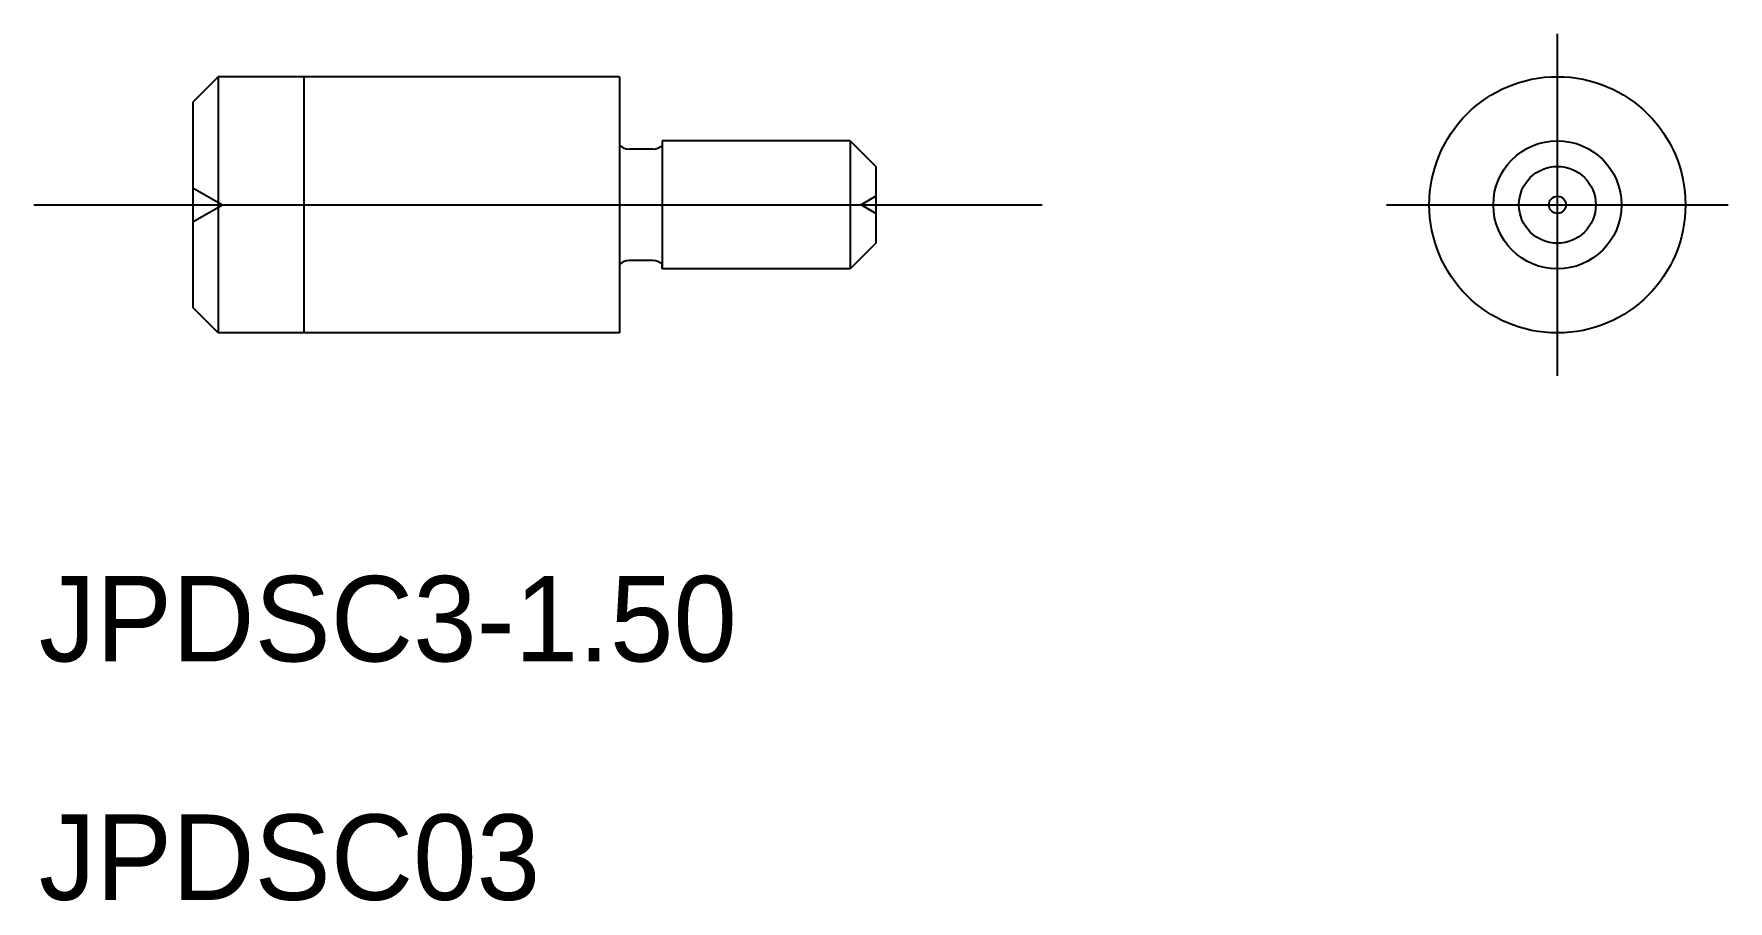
# Model space of a CAD drawing. Extents: x 539 to 558.9, y 577.5 to 587.6.
import ezdxf

# ---------------------------------------------------------------- set-up
doc = ezdxf.new("R2010")
doc.units = 0
doc.linetypes.add('CENTER', pattern=[50.8, 31.75, -6.35, 6.35, -6.35])
doc.linetypes.add('DASHED', pattern=[19.05, 12.7, -6.35])
doc.layers.get('0').update_dxf_attribs({"linetype": 'CONTINUOUS'})
doc.layers.add('CENTER', color=1, linetype='CENTER')

msp = doc.modelspace()

# ---------------------------------------------------------------- linework, layer by layer
at = {"color": 7, "linetype": 'CONTINUOUS'}
for p, q in [((541.2, 587.131), (540.9, 586.831)), ((545.9, 587.131), (541.2, 587.131)), ((541.2, 587.131), (541.2, 584.131)), ((545.9, 587.131), (545.9, 584.131)), ((540.9, 586.831), (540.9, 584.431)), ((548.6, 586.381), (546.4, 586.381)), ((546.4, 586.381), (546.4, 586.331)), ((546.4, 586.381), (546.4, 584.881)), ((548.6, 586.381), (548.9, 586.081)), ((548.6, 586.381), (548.6, 584.881)), ((546.29, 586.281), (546.011, 586.281)), ((548.9, 586.081), (548.9, 585.181)), ((548.9, 585.181), (548.6, 584.881)), ((546.29, 584.981), (546.011, 584.981)), ((546.4, 584.881), (546.4, 584.931)), ((548.6, 584.881), (546.4, 584.881)), ((541.2, 584.131), (540.9, 584.431)), ((545.9, 584.131), (541.2, 584.131))]:
    msp.add_line(p, q, dxfattribs=at)
at = {"color": 3, "linetype": 'CONTINUOUS'}
msp.add_line((542.2, 587.131), (542.2, 584.131), dxfattribs=at)
at = {"color": 3, "linetype": 'DASHED'}
for p, q in [((540.9, 585.831), (541.247, 585.631)), ((540.9, 585.431), (541.247, 585.631)), ((548.9, 585.731), (548.727, 585.631)), ((548.9, 585.531), (548.727, 585.631))]:
    msp.add_line(p, q, dxfattribs=at)
at = {"color": 7, "linetype": 'CONTINUOUS'}
for radius in [1.5, 0.75, 0.45, 0.1]:
    msp.add_circle((556.883, 585.631), radius, dxfattribs=at)
for centre, start, end in [((546.028, 586.481), 230.4485, 265.179), ((546.273, 586.481), 274.821, 309.5515), ((546.028, 584.782), 94.821, 129.5515), ((546.273, 584.782), 50.4485, 85.179)]:
    msp.add_arc(centre, 0.2, start, end, dxfattribs=at)
at = {"layer": 'CENTER', "color": 1, "linetype": 'CONTINUOUS'}
for p, q in [((556.883, 583.631), (556.883, 587.631)), ((554.883, 585.631), (558.883, 585.631))]:
    msp.add_line(p, q, dxfattribs=at)
at = {"layer": 'CENTER', "color": 1, "linetype": 'CENTER'}
msp.add_line((539.04, 585.631), (550.847, 585.631), dxfattribs=at)

# ---------------------------------------------------------------- texts
at = {"color": 7, "linetype": 'CONTINUOUS'}
for s, p in [('JPDSC3-1.50', (539.098, 580.287)), ('JPDSC03', (539.098, 577.496))]:
    msp.add_text(s, height=1, dxfattribs=at).set_placement(p)

doc.saveas('drawing.dxf')
